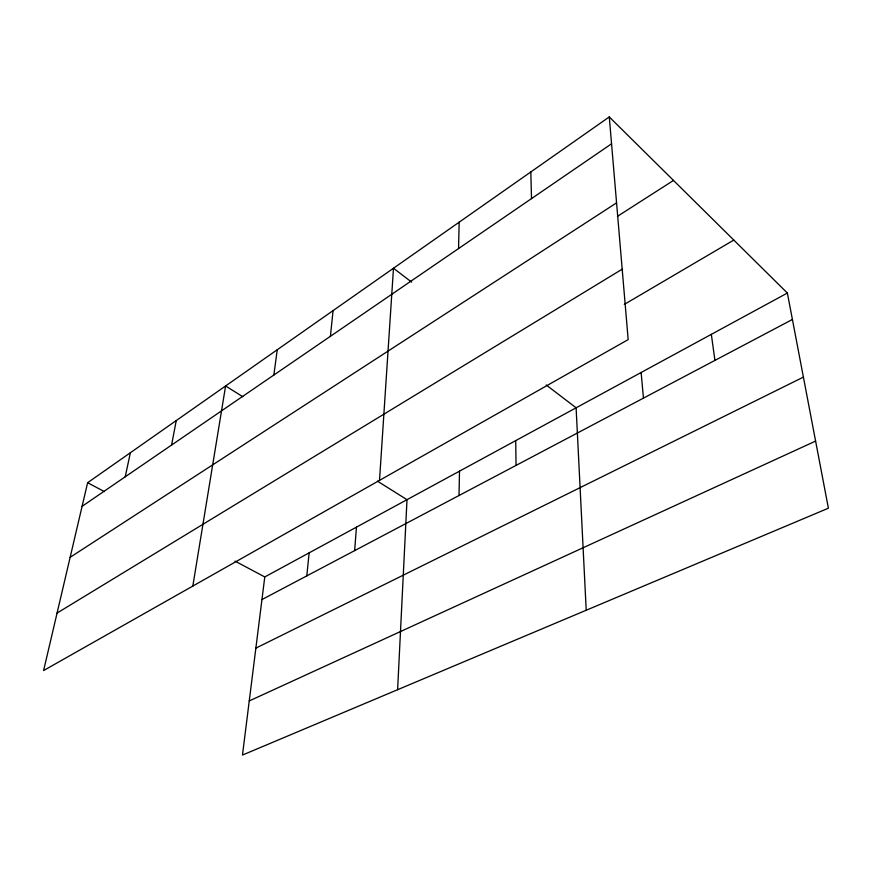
<?xml version="1.0" encoding="UTF-8"?>
<svg xmlns="http://www.w3.org/2000/svg" width="872" height="872" viewBox="0 0 872 872"><rect width="100%" height="100%" fill="white"/><g stroke="black" fill="none" stroke-linecap="round" stroke-linejoin="round"><path stroke-width="1.31" d="M459.021 495.514L459.5 471.174M458.552 248.564L459.173 222.186M397.61 689.698L407.006 499.689L377.467 481.17M379.516 480.385L393.49 268.249L411.649 282.125M354.642 550.614L356.452 527.146M330.412 336.309L333.06 310.617M306.791 575.88L309.146 552.848M787.372 293.047L264.783 576.948L242.471 755.065L828.4 508.202L787.372 293.047L609.277 116.935L87.625 482.707L43.6 670.546L628.167 339.611L609.277 116.935M273.841 375.047L277.263 349.737M192.821 586.071L225.608 385.958L242.808 396.738M171.588 445.058L176.242 420.577M125.23 476.799L130.364 452.742M82.088 506.338L611.555 143.804M70.131 557.328L616.569 202.86M617.409 216.365L673.489 180.439M57.072 613.06L622.194 269.175M624.298 304.415L733.799 240.073M261.949 599.565L792.419 319.479M255.867 648.136L803.406 377.107M249.25 700.935L815.603 441.09M87.625 482.707L104.4 491.623M235.026 561.121L264.783 576.948M546.199 384.955L576.109 407.813L586.213 610.237M711.334 334.358L714.92 360.398M641.127 372.497L643.46 398.123M530.819 171.958L531.517 198.609M515.723 440.622L516.05 465.397"/></g></svg>
